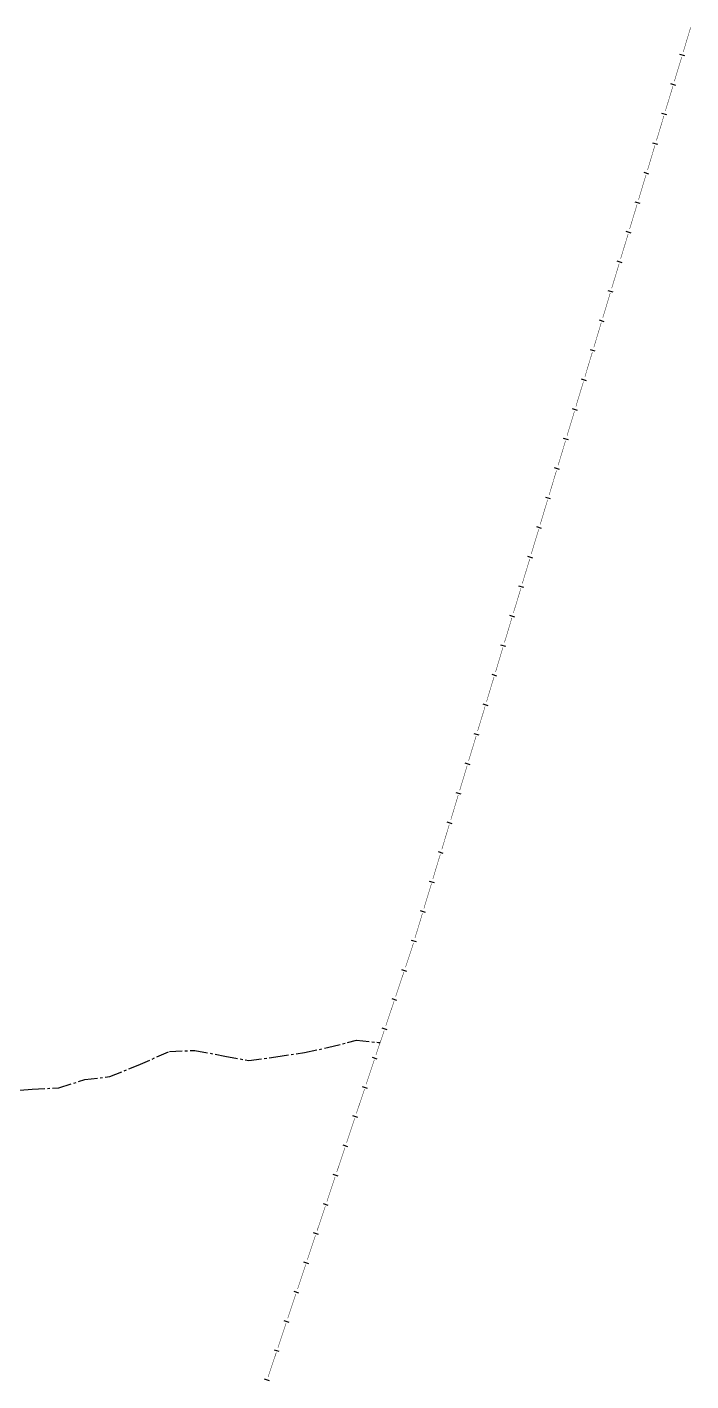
# Model space of a CAD drawing. Extents: x 208948 to 212966, y 4875285 to 4878160.
# Drawn here: x 212547 to 212934, y 4876503 to 4877293 of the extents above; entities that cross this region are included whole.
import ezdxf

# ---------------------------------------------------------------- set-up
doc = ezdxf.new("R2010")
doc.units = 0
doc.header["$LTSCALE"] = 1.5
doc.header["$MEASUREMENT"] = 0
doc.linetypes.add('TRACO_13', pattern=[8, 5, -1, 1, -1])
doc.layers.add('HD-CURSO-INTER', color=170, linetype='CONTINUOUS')
doc.layers.add('LM-LIM-SETORES-BAIRROS', color=7, linetype='CONTINUOUS')

msp = doc.modelspace()

# ---------------------------------------------------------------- linework, layer by layer
at = {"layer": 'HD-CURSO-INTER', "linetype": 'TRACO_13'}
msp.add_polyline3d([(212530.415759, 4876672.231641, 7.347241), (212549.46088, 4876673.69665, 7.347241), (212565.209731, 4876674.429155, 7.347241), (212580.226076, 4876679.190435, 7.347241), (212594.87617, 4876681.021697, 7.347241), (212611.357525, 4876687.614239, 7.347241), (212629.670142, 4876695.67179, 7.347241), (212644.503362, 4876696.221169, 7.347241), (212662.083474, 4876692.924898, 7.347241), (212676.001063, 4876690.361131, 7.347241), (212691.749913, 4876692.558646, 7.347241), (212708.414395, 4876694.939286, 7.347241), (212721.965731, 4876697.869304, 7.347241), (212738.813339, 4876702.264332, 7.347241), (212751.652393, 4876700.867435, 7.347241), (212752.633113, 4876700.866889, 7.347241)], dxfattribs=at)
at = {"layer": 'LM-LIM-SETORES-BAIRROS', "const_width": 0.25}
for points in [[(212929.508593, 4877278.679786), (212933.857074, 4877293.035646)], [(212924.290416, 4877261.452754), (212928.638897, 4877275.808614)], [(212919.07224, 4877244.225722), (212923.42072, 4877258.581582)], [(212913.854063, 4877226.99869), (212918.202544, 4877241.35455)], [(212908.635886, 4877209.771658), (212912.984367, 4877224.127518)], [(212903.41771, 4877192.544626), (212907.76619, 4877206.900486)], [(212898.199533, 4877175.317594), (212902.548014, 4877189.673454)], [(212892.981357, 4877158.090562), (212897.329837, 4877172.446422)], [(212887.76318, 4877140.86353), (212892.11166, 4877155.21939)], [(212882.545003, 4877123.636498), (212886.893484, 4877137.992358)], [(212877.326827, 4877106.409466), (212881.675307, 4877120.765326)], [(212872.10865, 4877089.182434), (212876.457131, 4877103.538294)], [(212866.890473, 4877071.955402), (212871.238954, 4877086.311262)], [(212861.672297, 4877054.72837), (212866.020777, 4877069.08423)], [(212856.45412, 4877037.501338), (212860.802601, 4877051.857198)], [(212851.235943, 4877020.274306), (212855.584424, 4877034.630166)], [(212846.017767, 4877003.047273), (212850.366247, 4877017.403133)], [(212840.79959, 4876985.820241), (212845.148071, 4877000.176101)], [(212835.581414, 4876968.593209), (212839.929894, 4876982.949069)], [(212830.363237, 4876951.366177), (212834.711717, 4876965.722037)], [(212825.14506, 4876934.139145), (212829.493541, 4876948.495005)], [(212819.926884, 4876916.912113), (212824.275364, 4876931.267973)], [(212814.708707, 4876899.685081), (212819.057188, 4876914.040941)], [(212809.49053, 4876882.458049), (212813.839011, 4876896.813909)], [(212804.272354, 4876865.231017), (212808.620834, 4876879.586877)], [(212799.054177, 4876848.003985), (212803.402658, 4876862.359845)], [(212793.836, 4876830.776953), (212798.184481, 4876845.132813)], [(212788.617824, 4876813.549921), (212792.966304, 4876827.905781)], [(212783.399647, 4876796.322889), (212787.748128, 4876810.678749)], [(212778.181471, 4876779.095857), (212782.529951, 4876793.451717)], [(212772.963294, 4876761.868825), (212777.311774, 4876776.224685)], [(212767.41264, 4876744.748116), (212770.924027, 4876755.172614)], [(212770.924027, 4876755.172614), (212771.032645, 4876755.495075)], [(212771.032645, 4876755.495075), (212772.093598, 4876758.997653)], [(212761.666734, 4876727.689846), (212766.454989, 4876741.905071)], [(212755.920829, 4876710.631576), (212760.709083, 4876724.846801)], [(212752.925241, 4876701.738366), (212754.963178, 4876707.788531)], [(212750.18651, 4876693.569412), (212752.729487, 4876701.154481)], [(212752.729487, 4876701.154481), (212752.925241, 4876701.738366)], [(212744.464812, 4876676.503008), (212749.232894, 4876690.725012)], [(212738.743114, 4876659.436603), (212743.511196, 4876673.658607)], [(212733.021417, 4876642.370198), (212737.789498, 4876656.592202)], [(212727.299719, 4876625.303793), (212732.0678, 4876639.525797)], [(212721.578021, 4876608.237388), (212726.346102, 4876622.459392)], [(212715.856323, 4876591.170983), (212720.624405, 4876605.392988)], [(212710.134625, 4876574.104579), (212714.902707, 4876588.326583)], [(212704.412927, 4876557.038174), (212709.181009, 4876571.260178)], [(212698.69123, 4876539.971769), (212703.459311, 4876554.193773)], [(212692.969532, 4876522.905364), (212697.737613, 4876537.127368)], [(212687.247834, 4876505.838959), (212692.015915, 4876520.060963)]]:
    msp.add_lwpolyline(points, dxfattribs=at)
at = {"layer": 'LM-LIM-SETORES-BAIRROS'}
for points in [[(212930.364382, 4877276.330823), (212927.49321, 4877277.200519)], [(212925.146205, 4877259.103791), (212922.275033, 4877259.973487)], [(212919.928028, 4877241.876759), (212917.056856, 4877242.746455)], [(212914.709852, 4877224.649727), (212911.83868, 4877225.519423)], [(212909.491675, 4877207.422695), (212906.620503, 4877208.292391)], [(212904.273498, 4877190.195663), (212901.402326, 4877191.065359)], [(212899.055322, 4877172.968631), (212896.18415, 4877173.838327)], [(212893.837145, 4877155.741599), (212890.965973, 4877156.611295)], [(212888.618969, 4877138.514567), (212885.747797, 4877139.384263)], [(212883.400792, 4877121.287535), (212880.52962, 4877122.157231)], [(212878.182615, 4877104.060503), (212875.311443, 4877104.930199)], [(212872.964439, 4877086.833471), (212870.093267, 4877087.703167)], [(212867.746262, 4877069.606439), (212864.87509, 4877070.476135)], [(212862.528085, 4877052.379407), (212859.656913, 4877053.249103)], [(212857.309909, 4877035.152375), (212854.438737, 4877036.022071)], [(212852.091732, 4877017.925343), (212849.22056, 4877018.795039)], [(212846.873555, 4877000.698311), (212844.002383, 4877001.568007)], [(212841.655379, 4876983.471279), (212838.784207, 4876984.340975)], [(212836.437202, 4876966.244247), (212833.56603, 4876967.113943)], [(212831.219026, 4876949.017215), (212828.347854, 4876949.886911)], [(212826.000849, 4876931.790183), (212823.129677, 4876932.659879)], [(212820.782672, 4876914.563151), (212817.9115, 4876915.432847)], [(212815.564496, 4876897.336119), (212812.693324, 4876898.205815)], [(212810.346319, 4876880.109086), (212807.475147, 4876880.978783)], [(212805.128142, 4876862.882054), (212802.25697, 4876863.751751)], [(212799.909966, 4876845.655022), (212797.038794, 4876846.524719)], [(212794.691789, 4876828.42799), (212791.820617, 4876829.297686)], [(212789.473612, 4876811.200958), (212786.60244, 4876812.070654)], [(212784.255436, 4876793.973926), (212781.384264, 4876794.843622)], [(212779.037259, 4876776.746894), (212776.166087, 4876777.61659)], [(212773.819083, 4876759.519862), (212770.947911, 4876760.389558)], [(212768.195729, 4876742.373927), (212765.352684, 4876743.331578)], [(212762.449823, 4876725.315657), (212759.606778, 4876726.273308)], [(212756.703917, 4876708.257387), (212753.860872, 4876709.215038)], [(212750.972966, 4876691.196337), (212748.128565, 4876692.149953)], [(212745.251268, 4876674.129932), (212742.406868, 4876675.083549)], [(212739.529571, 4876657.063527), (212736.68517, 4876658.017144)], [(212733.807873, 4876639.997123), (212730.963472, 4876640.950739)], [(212728.086175, 4876622.930718), (212725.241774, 4876623.884334)], [(212722.364477, 4876605.864313), (212719.520076, 4876606.817929)], [(212716.642779, 4876588.797908), (212713.798378, 4876589.751524)], [(212710.921081, 4876571.731503), (212708.076681, 4876572.68512)], [(212705.199384, 4876554.665098), (212702.354983, 4876555.618715)], [(212699.477686, 4876537.598694), (212696.633285, 4876538.55231)], [(212693.755988, 4876520.532289), (212690.911587, 4876521.485905)], [(212688.03429, 4876503.465884), (212685.189889, 4876504.4195)]]:
    msp.add_lwpolyline(points, dxfattribs=at)

doc.saveas('drawing.dxf')
